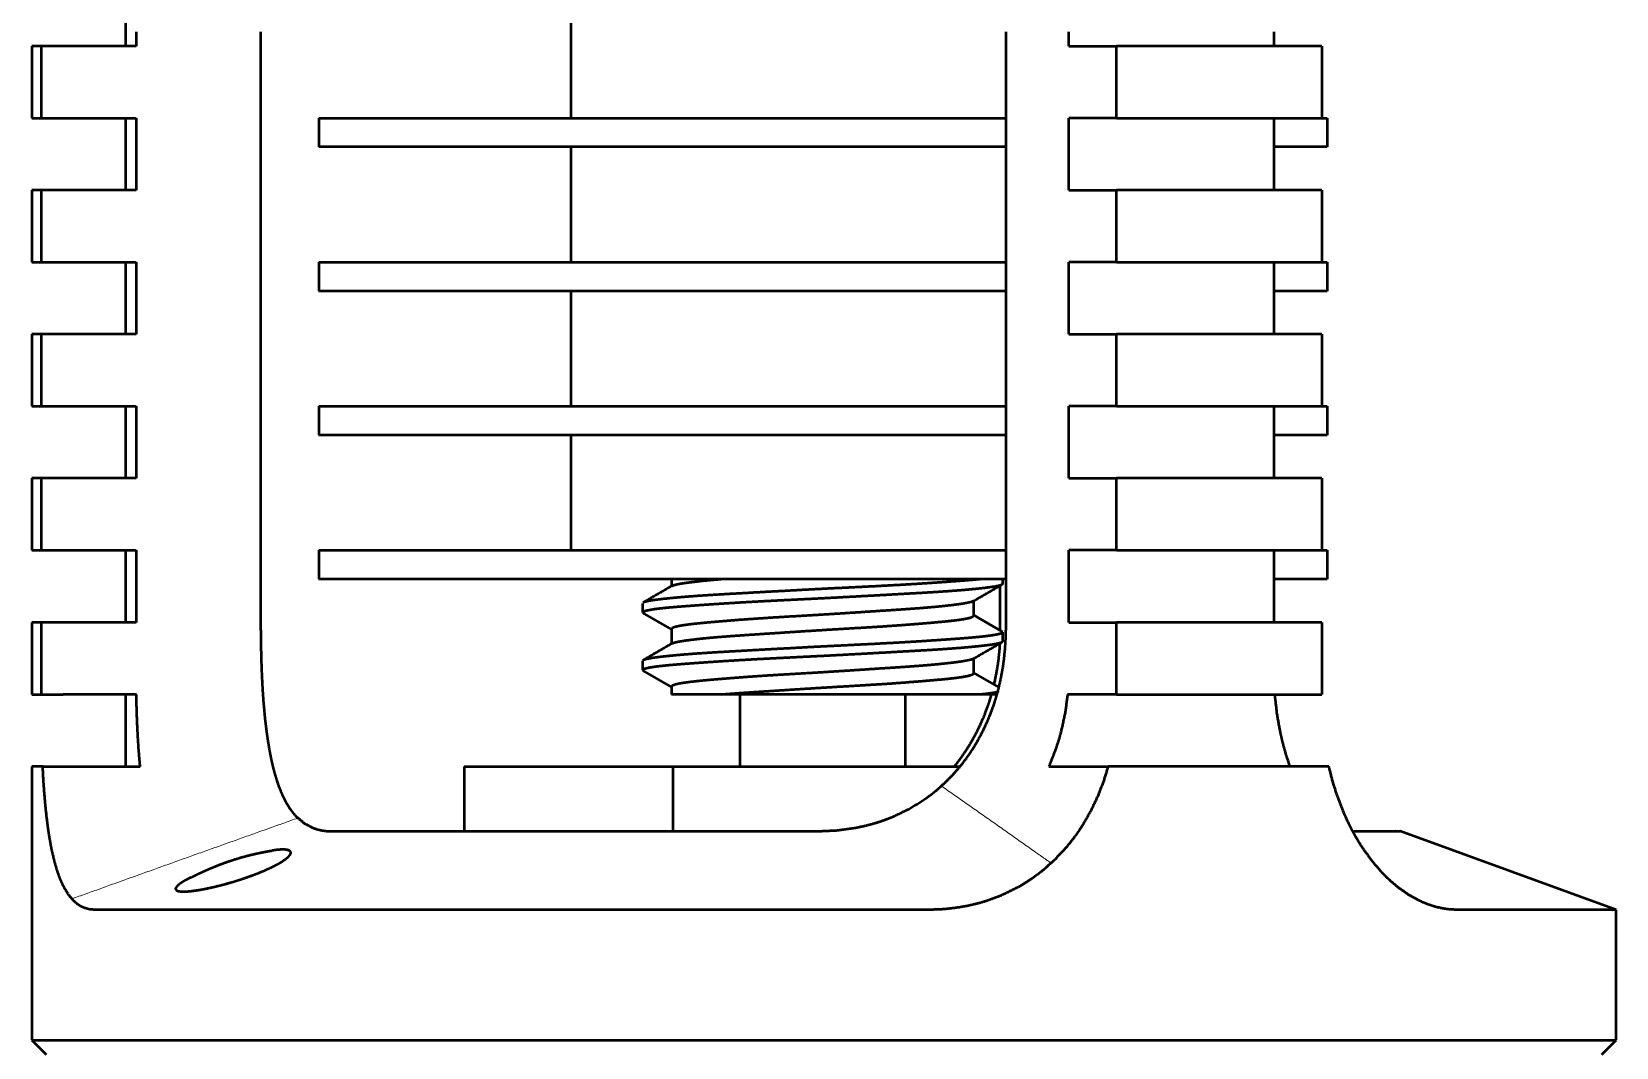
# Paper-space layout 'Layout1' of a CAD drawing. Header units: millimetres. Extents: x 69 to 348, y 30 to 269.
# Drawn here: x 304.22 to 348.22, y 156.63 to 184.83 of the extents above; entities that cross this region are included whole.
import ezdxf

# ---------------------------------------------------------------- set-up
doc = ezdxf.new("R2010")
doc.units = ezdxf.units.MM
doc.layers.add('170', color=7, linetype='Continuous', true_color=0xffffff)

psp = doc.layouts.get("Layout1")

# ---------------------------------------------------------------- linework, layer by layer
at = {"layer": '170', "color": 155, "linetype": 'Continuous', "lineweight": 50}
for p, q in [((306.819, 186.429), (306.819, 184.429)), ((319.189, 185.629), (319.189, 182.429)), ((307.119, 184.829), (307.119, 184.429)), ((310.58, 168.21), (310.58, 184.829)), ((331.268, 184.829), (331.268, 168.21)), ((333.015, 184.429), (333.015, 184.829)), ((338.713, 184.829), (338.713, 184.429)), ((304.219, 184.429), (304.219, 182.429)), ((304.485, 184.429), (304.485, 182.429)), ((307.119, 184.429), (304.485, 184.429)), ((333.015, 184.429), (334.343, 184.429)), ((334.343, 182.429), (334.343, 184.429)), ((340.042, 184.429), (340.042, 182.429)), ((304.485, 182.429), (307.119, 182.429)), ((306.819, 182.429), (306.819, 180.429)), ((307.119, 182.429), (307.119, 180.429)), ((312.189, 182.429), (312.189, 181.629)), ((334.343, 182.429), (333.015, 182.429)), ((333.015, 180.429), (333.015, 182.429)), ((338.713, 182.429), (338.713, 180.429)), ((340.189, 182.429), (340.189, 181.629)), ((319.189, 181.629), (319.189, 178.429)), ((304.219, 180.429), (304.219, 178.429)), ((304.485, 180.429), (304.485, 178.429)), ((307.119, 180.429), (304.485, 180.429)), ((333.015, 180.429), (334.343, 180.429)), ((334.343, 178.429), (334.343, 180.429)), ((340.042, 180.429), (340.042, 178.429)), ((304.485, 178.429), (307.119, 178.429)), ((306.819, 178.429), (306.819, 176.429)), ((307.119, 178.429), (307.119, 176.429)), ((312.189, 178.429), (312.189, 177.629)), ((334.343, 178.429), (333.015, 178.429)), ((333.015, 176.429), (333.015, 178.429)), ((338.713, 178.429), (338.713, 176.429)), ((340.189, 178.429), (340.189, 177.629)), ((319.189, 177.629), (319.189, 174.429)), ((304.219, 176.429), (304.219, 174.429)), ((304.485, 176.429), (304.485, 174.429)), ((307.119, 176.429), (304.485, 176.429)), ((333.015, 176.429), (334.343, 176.429)), ((334.343, 174.429), (334.343, 176.429)), ((340.042, 176.429), (340.042, 174.429)), ((304.485, 174.429), (307.119, 174.429)), ((306.819, 174.429), (306.819, 172.429)), ((307.119, 174.429), (307.119, 172.429)), ((312.189, 174.429), (312.189, 173.629)), ((334.343, 174.429), (333.015, 174.429)), ((333.015, 172.429), (333.015, 174.429)), ((338.713, 174.429), (338.713, 172.429)), ((340.189, 174.429), (340.189, 173.629)), ((319.189, 173.629), (319.189, 170.429)), ((304.219, 172.429), (304.219, 170.429)), ((304.485, 172.429), (304.485, 170.429)), ((307.119, 172.429), (304.485, 172.429)), ((333.015, 172.429), (334.343, 172.429)), ((334.343, 170.429), (334.343, 172.429)), ((340.042, 172.429), (340.042, 170.429)), ((304.485, 170.429), (307.119, 170.429)), ((306.819, 170.429), (306.819, 168.429)), ((307.119, 170.429), (307.119, 168.429)), ((312.189, 170.429), (312.189, 169.629)), ((333.015, 168.429), (333.015, 170.429)), ((334.343, 170.429), (333.015, 170.429)), ((338.713, 170.429), (338.713, 168.429)), ((340.189, 170.429), (340.189, 169.629)), ((321.98, 169.629), (321.98, 169.431)), ((331.109, 168.21), (331.109, 169.45)), ((331.18, 169.502), (331.18, 169.629)), ((330.38, 168.618), (330.38, 169.028)), ((321.18, 168.956), (321.18, 168.702)), ((321.182, 168.69), (321.98, 168.228)), ((331.174, 168.17), (330.38, 168.631)), ((304.219, 168.429), (304.219, 166.429)), ((304.485, 168.429), (304.485, 166.429)), ((307.119, 168.429), (304.485, 168.429)), ((321.98, 168.241), (321.98, 167.831)), ((331.18, 167.902), (331.18, 168.156)), ((333.015, 168.429), (334.343, 168.429)), ((334.343, 166.429), (334.343, 168.429)), ((340.042, 168.429), (340.042, 166.429)), ((321.18, 167.356), (321.18, 167.102)), ((330.38, 167.018), (330.38, 167.428)), ((321.182, 167.09), (321.98, 166.628)), ((331.073, 166.629), (330.38, 167.031)), ((304.485, 166.429), (305.088, 166.429)), ((306.819, 166.429), (306.819, 164.429)), ((321.98, 166.641), (321.98, 166.429)), ((323.88, 166.429), (323.88, 164.429)), ((328.48, 164.429), (328.48, 166.429)), ((334.343, 166.429), (334.039, 166.429)), ((304.219, 164.429), (304.219, 156.829)), ((316.229, 164.429), (316.229, 162.629)), ((322.028, 162.629), (322.028, 164.429)), ((322.028, 164.429), (329.989, 164.429)), ((348.219, 160.445), (342.219, 162.629)), ((348.219, 156.829), (348.219, 160.445)), ((304.219, 156.829), (304.619, 156.429)), ((347.819, 156.429), (348.219, 156.829))]:
    psp.add_line(p, q, dxfattribs=at)
for points in [[(304.485, 184.429), (304.219, 184.429)], [(304.219, 182.429), (304.485, 182.429)], [(340.042, 182.429), (340.189, 182.429)], [(304.485, 180.429), (304.219, 180.429)], [(304.219, 178.429), (304.485, 178.429)], [(340.042, 178.429), (340.189, 178.429)], [(304.485, 176.429), (304.219, 176.429)], [(304.219, 174.429), (304.485, 174.429)], [(340.042, 174.429), (340.189, 174.429)], [(304.485, 172.429), (304.219, 172.429)], [(304.219, 170.429), (304.485, 170.429)], [(340.042, 170.429), (340.189, 170.429)], [(322.01, 169.448), (321.187, 168.971)], [(330.349, 169.01), (331.172, 169.487)], [(304.485, 168.429), (304.219, 168.429)], [(322.012, 167.849), (321.189, 167.372)], [(330.343, 167.407), (331.167, 167.884)], [(304.219, 166.429), (304.485, 166.429)], [(307.125, 166.429), (305.088, 166.429)], [(331.031, 166.429), (330.602, 166.429)], [(334.039, 166.429), (332.982, 166.429)], [(304.526, 164.429), (304.219, 164.429)], [(304.526, 164.429), (307.231, 164.429)], [(332.46, 164.429), (334.107, 164.429)], [(337.318, 164.429), (334.107, 164.429)], [(340.239, 164.429), (337.318, 164.429)]]:
    psp.add_open_spline(points, degree=1, dxfattribs=at)
for points, knots in [([(340.042, 184.429), (338.257, 184.429), (334.343, 184.429)], [0, 0, 0.313188, 1, 1]), ([(312.189, 182.429), (312.599, 182.429), (313.807, 182.429), (315.74, 182.429), (318.286, 182.429), (321.296, 182.429), (322.92, 182.429), (326.288, 182.429), (329.651, 182.429), (331.268, 182.429)], [0, 0, 0.021515, 0.0848, 0.186142, 0.3196, 0.477347, 0.562478, 0.739016, 0.915246, 1, 1]), ([(334.343, 182.429), (336.351, 182.429), (340.042, 182.429)], [0, 0, 0.352357, 1, 1]), ([(331.268, 181.629), (327.983, 181.629), (324.593, 181.629), (322.92, 181.629), (319.744, 181.629), (316.945, 181.629), (314.689, 181.629), (313.107, 181.629), (312.292, 181.629), (312.189, 181.629)], [0, 0, 0.172178, 0.349869, 0.437522, 0.604012, 0.750694, 0.868964, 0.951887, 0.994601, 1, 1]), ([(340.189, 181.629), (340.022, 181.629), (338.713, 181.629)], [0, 0, 0.112885, 1, 1]), ([(340.042, 180.429), (338.257, 180.429), (334.343, 180.429)], [0, 0, 0.313188, 1, 1]), ([(312.189, 178.429), (312.599, 178.429), (313.107, 178.429), (314.689, 178.429), (316.945, 178.429), (319.744, 178.429), (322.92, 178.429), (326.288, 178.429), (329.651, 178.429), (331.268, 178.429)], [0, 0, 0.021515, 0.048113, 0.131036, 0.249306, 0.395988, 0.562478, 0.739016, 0.915246, 1, 1]), ([(334.343, 178.429), (336.351, 178.429), (340.042, 178.429)], [0, 0, 0.352357, 1, 1]), ([(331.268, 177.629), (327.983, 177.629), (324.593, 177.629), (322.92, 177.629), (319.744, 177.629), (316.945, 177.629), (314.689, 177.629), (313.107, 177.629), (312.292, 177.629), (312.189, 177.629)], [0, 0, 0.172178, 0.349869, 0.437522, 0.604012, 0.750694, 0.868964, 0.951887, 0.994601, 1, 1]), ([(340.189, 177.629), (339.526, 177.629), (338.713, 177.629)], [0, 0, 0.448893, 1, 1]), ([(340.042, 176.429), (338.257, 176.429), (334.343, 176.429)], [0, 0, 0.313188, 1, 1]), ([(312.189, 174.429), (312.599, 174.429), (313.107, 174.429), (314.689, 174.429), (316.945, 174.429), (319.744, 174.429), (322.92, 174.429), (326.288, 174.429), (329.651, 174.429), (331.268, 174.429)], [0, 0, 0.021515, 0.048113, 0.131036, 0.249306, 0.395988, 0.562478, 0.739016, 0.915246, 1, 1]), ([(334.343, 174.429), (336.351, 174.429), (340.042, 174.429)], [0, 0, 0.352357, 1, 1]), ([(331.268, 173.629), (327.983, 173.629), (324.593, 173.629), (322.92, 173.629), (319.744, 173.629), (316.945, 173.629), (314.689, 173.629), (313.107, 173.629), (312.292, 173.629), (312.189, 173.629)], [0, 0, 0.172178, 0.349869, 0.437522, 0.604012, 0.750694, 0.868964, 0.951887, 0.994601, 1, 1]), ([(340.189, 173.629), (340.022, 173.629), (338.713, 173.629)], [0, 0, 0.112885, 1, 1]), ([(340.042, 172.429), (338.257, 172.429), (334.343, 172.429)], [0, 0, 0.313188, 1, 1]), ([(312.189, 170.429), (312.599, 170.429), (313.807, 170.429), (315.74, 170.429), (318.286, 170.429), (321.296, 170.429), (322.92, 170.429), (326.288, 170.429), (329.651, 170.429), (331.268, 170.429)], [0, 0, 0.021515, 0.0848, 0.186142, 0.3196, 0.477347, 0.562478, 0.739016, 0.915246, 1, 1]), ([(334.343, 170.429), (336.351, 170.429), (340.042, 170.429)], [0, 0, 0.352357, 1, 1]), ([(331.268, 169.629), (327.983, 169.629), (324.593, 169.629), (322.92, 169.629), (319.744, 169.629), (316.945, 169.629), (314.689, 169.629), (313.107, 169.629), (312.292, 169.629), (312.189, 169.629)], [0, 0, 0.172178, 0.349869, 0.437522, 0.604012, 0.750694, 0.868964, 0.951887, 0.994601, 1, 1]), ([(322.002, 169.444), (322.025, 169.455), (322.042, 169.461), (322.061, 169.467), (322.16, 169.491), (322.298, 169.515), (322.339, 169.521), (322.382, 169.528), (322.428, 169.534), (322.475, 169.54), (322.577, 169.553), (322.687, 169.566), (322.805, 169.579), (322.931, 169.592), (323.065, 169.605), (323.208, 169.617), (323.245, 169.621), (323.282, 169.624), (323.351, 169.629)], [0, 0, 0.018673, 0.031479, 0.045971, 0.121056, 0.223932, 0.254052, 0.285946, 0.319631, 0.354942, 0.430043, 0.511134, 0.598159, 0.691104, 0.790001, 0.894921, 0.922108, 0.94961, 1, 1]), ([(330.601, 169.629), (330.59, 169.628), (330.469, 169.616), (330.339, 169.604), (330.198, 169.592), (330.048, 169.58), (329.888, 169.568), (329.674, 169.553), (329.585, 169.546), (329.447, 169.537), (329.354, 169.53), (329.161, 169.517), (328.961, 169.504), (328.755, 169.491), (328.542, 169.478), (328.432, 169.472), (328.321, 169.465), (328.096, 169.453), (327.867, 169.441), (327.635, 169.428), (327.399, 169.417), (327.161, 169.405), (326.674, 169.381), (326.427, 169.369), (326.18, 169.356)], [0, 0, 0.002463, 0.029918, 0.059575, 0.091406, 0.125419, 0.161622, 0.210008, 0.230249, 0.261344, 0.282564, 0.326163, 0.371303, 0.417974, 0.466195, 0.490892, 0.515984, 0.566991, 0.618736, 0.671204, 0.724393, 0.778303, 0.888301, 0.944079, 1, 1]), ([(326.18, 169.102), (326.427, 169.115), (326.671, 169.128), (327.154, 169.154), (327.63, 169.18), (327.747, 169.187), (327.864, 169.193), (328.094, 169.206), (328.537, 169.231), (328.749, 169.243), (328.956, 169.254), (329.157, 169.266), (329.255, 169.272), (329.352, 169.278), (329.538, 169.291), (329.716, 169.303), (329.884, 169.316), (330.044, 169.328), (330.194, 169.341), (330.336, 169.355), (330.37, 169.358), (330.403, 169.361), (330.436, 169.364), (330.468, 169.368), (330.53, 169.374), (330.59, 169.381), (330.7, 169.393), (330.799, 169.406), (330.887, 169.418), (330.964, 169.43), (330.998, 169.436), (331.029, 169.442), (331.058, 169.448), (331.084, 169.454), (331.126, 169.466), (331.156, 169.478), (331.174, 169.49), (331.18, 169.502), (331.18, 169.502)], [0, 0, 0.049102, 0.097799, 0.193994, 0.288592, 0.311989, 0.335278, 0.38108, 0.469174, 0.511493, 0.552658, 0.592662, 0.612226, 0.631474, 0.668642, 0.70401, 0.737602, 0.769425, 0.799481, 0.827749, 0.834537, 0.841209, 0.847759, 0.854178, 0.866589, 0.87844, 0.900483, 0.92033, 0.937996, 0.953478, 0.960398, 0.966765, 0.972575, 0.97781, 0.986506, 0.992922, 0.99723, 0.999961, 1, 1]), ([(340.189, 169.629), (340.022, 169.629), (338.713, 169.629)], [0, 0, 0.112885, 1, 1]), ([(321.18, 168.702), (321.204, 168.728), (321.217, 168.734), (321.234, 168.741), (321.253, 168.748), (321.276, 168.754), (321.329, 168.767), (321.394, 168.78), (321.471, 168.793), (321.559, 168.806), (321.607, 168.812), (321.658, 168.818), (321.685, 168.821), (321.713, 168.824), (321.741, 168.827), (321.769, 168.83), (321.891, 168.843), (322.021, 168.854), (322.162, 168.866), (322.312, 168.878), (322.472, 168.89), (322.686, 168.906), (322.775, 168.912), (322.913, 168.922), (323.006, 168.928), (323.199, 168.941), (323.399, 168.954), (323.605, 168.967), (323.818, 168.98), (323.928, 168.987), (324.038, 168.993), (324.151, 168.999), (324.264, 169.006), (324.493, 169.018), (324.725, 169.03), (324.96, 169.042), (325.199, 169.054), (325.686, 169.078), (325.933, 169.09), (326.18, 169.102)], [0, 0, 0.00693, 0.009928, 0.013478, 0.017573, 0.022224, 0.033179, 0.04636, 0.061769, 0.079435, 0.089125, 0.099394, 0.104746, 0.110237, 0.115849, 0.121589, 0.145765, 0.171876, 0.19991, 0.229862, 0.261741, 0.304346, 0.322169, 0.349551, 0.368237, 0.40663, 0.446379, 0.487477, 0.52994, 0.551687, 0.573783, 0.596154, 0.6187, 0.664265, 0.710468, 0.757305, 0.804773, 0.901636, 0.950757, 1, 1]), ([(326.18, 169.356), (325.933, 169.344), (325.446, 169.317), (324.967, 169.291), (324.672, 169.275), (324.554, 169.269), (324.38, 169.259), (324.042, 169.24), (323.611, 169.216), (323.404, 169.204), (323.203, 169.192), (323.105, 169.186), (323.008, 169.18), (322.822, 169.168), (322.644, 169.156), (322.476, 169.143), (322.316, 169.13), (322.166, 169.117), (322.024, 169.104), (321.99, 169.101), (321.957, 169.097), (321.924, 169.094), (321.892, 169.091), (321.83, 169.084), (321.77, 169.078), (321.66, 169.065), (321.561, 169.053), (321.473, 169.041), (321.396, 169.028), (321.362, 169.022), (321.331, 169.016), (321.302, 169.01), (321.276, 169.005), (321.234, 168.993), (321.204, 168.981), (321.199, 168.978)], [0, 0, 0.049403, 0.146986, 0.242963, 0.302126, 0.325619, 0.360502, 0.428287, 0.514595, 0.55601, 0.596257, 0.615939, 0.635299, 0.672698, 0.708279, 0.742072, 0.774091, 0.80433, 0.83277, 0.839594, 0.846307, 0.852896, 0.859354, 0.871841, 0.883763, 0.90594, 0.925907, 0.94368, 0.959256, 0.966215, 0.97262, 0.978469, 0.983737, 0.992486, 0.998936, 1, 1]), ([(330.357, 169.014), (330.335, 169.004), (330.318, 168.998), (330.299, 168.992), (330.2, 168.968), (330.062, 168.944), (330.021, 168.937), (329.978, 168.931), (329.932, 168.925), (329.885, 168.918), (329.783, 168.905), (329.673, 168.893), (329.555, 168.88), (329.429, 168.867), (329.295, 168.854), (329.152, 168.841), (329.115, 168.838), (329.078, 168.835), (329.04, 168.832), (329.002, 168.829), (328.924, 168.822), (328.846, 168.816), (328.684, 168.804), (328.516, 168.792), (328.343, 168.78), (328.163, 168.768), (327.979, 168.756), (327.789, 168.744), (327.004, 168.692), (326.595, 168.666), (326.388, 168.653), (326.18, 168.64)], [0, 0, 0.005892, 0.010053, 0.014762, 0.039163, 0.072589, 0.082371, 0.092738, 0.103683, 0.115151, 0.139558, 0.165906, 0.194181, 0.224381, 0.256514, 0.290609, 0.299438, 0.308374, 0.317397, 0.326504, 0.344982, 0.363802, 0.402476, 0.442504, 0.483893, 0.526654, 0.570799, 0.616041, 0.803431, 0.900954, 0.950415, 1, 1]), ([(326.18, 168.64), (325.767, 168.616), (325.161, 168.58), (324.962, 168.568), (324.765, 168.556), (324.668, 168.55), (324.572, 168.543), (324.2, 168.518), (323.848, 168.493), (323.763, 168.486), (323.679, 168.48), (323.638, 168.476), (323.556, 168.47), (323.516, 168.466), (323.359, 168.454), (323.21, 168.441), (322.934, 168.416), (322.689, 168.392), (322.632, 168.386), (322.578, 168.38), (322.526, 168.374), (322.476, 168.368), (322.383, 168.356), (322.3, 168.343), (322.226, 168.331), (322.162, 168.318), (322.133, 168.312), (322.106, 168.305), (322.082, 168.299), (322.061, 168.292), (322, 168.266), (321.98, 168.24), (321.98, 168.24)], [0, 0, 0.097619, 0.24104, 0.288049, 0.334646, 0.357653, 0.380359, 0.468304, 0.551648, 0.571763, 0.591588, 0.601393, 0.62078, 0.630342, 0.667459, 0.70278, 0.768107, 0.826336, 0.839783, 0.852732, 0.865133, 0.876972, 0.899006, 0.918865, 0.936561, 0.952106, 0.959073, 0.965496, 0.971374, 0.976691, 0.992273, 0.999956, 1, 1]), ([(326.18, 168.218), (326.593, 168.243), (327.199, 168.279), (327.398, 168.291), (327.595, 168.303), (327.692, 168.309), (327.788, 168.315), (328.16, 168.34), (328.512, 168.366), (328.597, 168.373), (328.681, 168.379), (328.763, 168.386), (328.844, 168.392), (329.001, 168.405), (329.15, 168.418), (329.426, 168.442), (329.671, 168.466), (329.728, 168.472), (329.782, 168.478), (329.834, 168.484), (329.884, 168.49), (329.977, 168.503), (330.06, 168.515), (330.134, 168.528), (330.198, 168.54), (330.227, 168.547), (330.254, 168.553), (330.278, 168.56), (330.299, 168.566), (330.36, 168.593), (330.38, 168.618), (330.38, 168.618)], [0, 0, 0.097622, 0.24104, 0.288047, 0.334643, 0.35765, 0.38036, 0.468303, 0.551645, 0.57176, 0.591589, 0.611121, 0.630337, 0.667458, 0.702779, 0.76811, 0.826336, 0.839779, 0.852732, 0.865128, 0.876971, 0.899005, 0.918864, 0.936564, 0.952109, 0.959071, 0.965494, 0.971377, 0.976693, 0.99227, 0.999956, 1, 1]), ([(310.58, 168.21), (310.581, 167.939), (310.585, 167.67), (310.591, 167.403), (310.6, 167.137), (310.611, 166.873), (310.625, 166.612), (310.633, 166.482), (310.642, 166.352), (310.651, 166.223), (310.662, 166.095), (310.685, 165.843), (310.712, 165.597), (310.742, 165.358), (310.776, 165.125), (310.814, 164.898), (310.856, 164.678), (310.879, 164.57), (310.904, 164.464), (310.916, 164.412), (310.929, 164.361), (310.943, 164.31), (310.956, 164.26), (311.014, 164.066), (311.076, 163.883), (311.144, 163.712), (311.217, 163.552), (311.297, 163.403), (311.383, 163.266), (311.428, 163.202), (311.475, 163.142), (311.523, 163.085), (311.572, 163.032), (311.784, 162.853), (312.018, 162.727), (312.049, 162.715), (312.081, 162.703), (312.112, 162.693), (312.144, 162.683), (312.209, 162.667), (312.274, 162.653), (312.409, 162.635), (312.549, 162.629)], [0, 0, 0.042003, 0.083724, 0.125166, 0.166331, 0.207223, 0.24784, 0.268048, 0.288186, 0.308259, 0.328188, 0.367372, 0.405654, 0.443051, 0.479565, 0.515202, 0.549966, 0.567022, 0.583862, 0.592195, 0.60044, 0.608587, 0.61664, 0.647945, 0.677838, 0.706396, 0.733697, 0.759841, 0.784936, 0.797088, 0.808922, 0.820453, 0.831716, 0.874664, 0.915925, 0.921083, 0.926242, 0.9314, 0.93656, 0.946903, 0.957306, 0.978384, 1, 1]), ([(322.004, 167.845), (322.025, 167.855), (322.042, 167.861), (322.061, 167.867), (322.16, 167.891), (322.298, 167.915), (322.339, 167.921), (322.382, 167.928), (322.428, 167.934), (322.475, 167.94), (322.577, 167.953), (322.687, 167.966), (322.805, 167.979), (322.931, 167.992), (323.065, 168.005), (323.208, 168.017), (323.245, 168.021), (323.282, 168.024), (323.32, 168.027), (323.358, 168.03), (323.436, 168.036), (323.514, 168.042), (323.676, 168.054), (323.844, 168.066), (324.017, 168.078), (324.196, 168.09), (324.381, 168.102), (324.571, 168.115), (325.356, 168.166), (325.765, 168.192), (325.972, 168.205), (326.18, 168.218)], [0, 0, 0.005591, 0.009753, 0.014464, 0.038867, 0.072305, 0.082089, 0.092461, 0.103409, 0.114881, 0.139295, 0.165652, 0.193932, 0.224142, 0.256285, 0.290387, 0.299223, 0.308162, 0.317184, 0.326298, 0.344782, 0.363608, 0.40229, 0.442331, 0.483733, 0.526504, 0.570663, 0.615921, 0.803372, 0.900922, 0.950399, 1, 1]), ([(326.021, 162.629), (326.561, 162.653), (327.093, 162.725), (327.356, 162.781), (327.616, 162.85), (327.681, 162.869), (327.746, 162.89), (327.81, 162.911), (327.874, 162.933), (328, 162.98), (328.124, 163.029), (328.604, 163.26), (329.055, 163.544), (329.109, 163.583), (329.163, 163.623), (329.217, 163.664), (329.27, 163.706), (329.373, 163.791), (329.474, 163.879), (329.667, 164.062), (329.85, 164.255), (330.022, 164.457), (330.184, 164.67), (330.223, 164.724), (330.261, 164.779), (330.298, 164.835), (330.335, 164.891), (330.407, 165.005), (330.475, 165.12), (330.603, 165.355), (330.719, 165.595), (330.824, 165.841), (330.918, 166.092), (330.961, 166.22), (331.001, 166.349), (331.038, 166.479), (331.073, 166.61), (331.133, 166.872), (331.182, 167.136), (331.22, 167.402), (331.247, 167.67), (331.263, 167.939), (331.268, 168.21)], [0, 0, 0.062968, 0.125525, 0.156828, 0.188255, 0.196144, 0.204039, 0.211918, 0.219778, 0.235444, 0.251048, 0.313074, 0.375123, 0.382926, 0.390744, 0.398581, 0.406419, 0.422044, 0.437611, 0.468627, 0.499574, 0.530548, 0.561641, 0.569446, 0.577264, 0.585099, 0.592939, 0.608581, 0.624186, 0.65532, 0.68642, 0.717564, 0.748819, 0.764508, 0.780251, 0.79601, 0.811737, 0.843096, 0.874389, 0.905674, 0.937003, 0.968428, 1, 1]), ([(331.18, 168.156), (331.156, 168.131), (331.143, 168.124), (331.126, 168.118), (331.107, 168.111), (331.084, 168.104), (331.031, 168.091), (330.966, 168.078), (330.889, 168.066), (330.801, 168.053), (330.753, 168.047), (330.701, 168.04), (330.675, 168.037), (330.647, 168.034), (330.619, 168.031), (330.59, 168.028), (330.469, 168.016), (330.339, 168.004), (330.198, 167.992), (330.048, 167.98), (329.888, 167.968), (329.674, 167.953), (329.585, 167.946), (329.447, 167.937), (329.353, 167.93), (329.161, 167.917), (328.961, 167.904), (328.755, 167.891), (328.542, 167.878), (328.432, 167.872), (328.321, 167.865), (328.096, 167.853), (327.867, 167.841), (327.635, 167.828), (327.399, 167.817), (327.161, 167.805), (326.674, 167.781), (326.427, 167.769), (326.18, 167.756)], [0, 0, 0.006932, 0.009934, 0.013483, 0.017578, 0.022229, 0.033188, 0.046368, 0.061777, 0.079446, 0.089137, 0.099401, 0.104753, 0.110244, 0.115861, 0.1216, 0.145779, 0.17189, 0.19992, 0.22987, 0.261753, 0.304361, 0.32218, 0.349566, 0.368251, 0.406642, 0.446391, 0.487488, 0.52995, 0.551697, 0.573793, 0.618708, 0.664272, 0.710478, 0.757314, 0.804781, 0.901642, 0.950762, 1, 1]), ([(340.042, 168.429), (338.257, 168.429), (334.343, 168.429)], [0, 0, 0.313188, 1, 1]), ([(326.18, 167.756), (325.933, 167.744), (325.446, 167.717), (324.967, 167.691), (324.672, 167.675), (324.554, 167.669), (324.38, 167.659), (324.042, 167.64), (323.611, 167.616), (323.404, 167.604), (323.203, 167.592), (323.105, 167.586), (323.008, 167.58), (322.822, 167.568), (322.644, 167.556), (322.476, 167.543), (322.316, 167.53), (322.166, 167.517), (322.024, 167.504), (321.99, 167.501), (321.957, 167.497), (321.924, 167.494), (321.892, 167.491), (321.83, 167.484), (321.77, 167.478), (321.66, 167.465), (321.561, 167.453), (321.473, 167.441), (321.396, 167.428), (321.362, 167.422), (321.331, 167.416), (321.302, 167.41), (321.276, 167.405), (321.234, 167.393), (321.204, 167.381), (321.201, 167.379)], [0, 0, 0.049425, 0.14705, 0.243065, 0.302258, 0.325757, 0.360655, 0.428469, 0.514816, 0.556248, 0.596512, 0.616203, 0.635572, 0.672983, 0.70858, 0.742391, 0.77442, 0.804672, 0.833124, 0.839951, 0.846667, 0.85326, 0.85972, 0.872213, 0.88414, 0.906327, 0.926299, 0.944079, 0.959662, 0.966624, 0.973035, 0.978883, 0.984153, 0.992905, 0.999359, 1, 1]), ([(326.18, 167.502), (326.427, 167.515), (326.914, 167.541), (327.393, 167.567), (327.688, 167.584), (327.806, 167.59), (327.864, 167.593), (328.094, 167.606), (328.537, 167.631), (328.749, 167.643), (328.956, 167.654), (329.157, 167.666), (329.255, 167.672), (329.352, 167.678), (329.538, 167.691), (329.716, 167.703), (329.884, 167.716), (330.044, 167.728), (330.194, 167.741), (330.336, 167.755), (330.37, 167.758), (330.403, 167.761), (330.436, 167.764), (330.468, 167.768), (330.53, 167.774), (330.59, 167.781), (330.7, 167.793), (330.799, 167.806), (330.887, 167.818), (330.964, 167.83), (330.998, 167.836), (331.029, 167.842), (331.058, 167.848), (331.084, 167.854), (331.126, 167.866), (331.156, 167.878), (331.174, 167.89), (331.18, 167.902), (331.18, 167.902)], [0, 0, 0.049105, 0.146099, 0.241497, 0.300303, 0.323654, 0.335281, 0.381078, 0.469172, 0.511491, 0.552655, 0.592663, 0.612223, 0.631471, 0.668639, 0.704006, 0.737599, 0.769421, 0.799477, 0.827745, 0.834533, 0.841205, 0.847755, 0.854174, 0.866585, 0.878436, 0.900479, 0.920325, 0.937991, 0.953473, 0.960394, 0.96676, 0.972574, 0.97781, 0.986506, 0.992921, 0.99723, 0.999961, 1, 1]), ([(331.099, 167.843), (331.087, 167.67), (331.06, 167.403), (331.022, 167.137), (330.937, 166.708)], [0, 0, 0.150862, 0.385013, 0.618709, 1, 1]), ([(321.18, 167.102), (321.204, 167.128), (321.217, 167.134), (321.234, 167.141), (321.253, 167.148), (321.276, 167.154), (321.329, 167.167), (321.394, 167.18), (321.471, 167.193), (321.559, 167.206), (321.607, 167.212), (321.658, 167.218), (321.685, 167.221), (321.713, 167.224), (321.741, 167.227), (321.769, 167.23), (321.891, 167.243), (322.021, 167.254), (322.162, 167.266), (322.312, 167.278), (322.472, 167.29), (322.642, 167.303), (322.73, 167.309), (322.821, 167.315), (323.006, 167.328), (323.199, 167.341), (323.399, 167.354), (323.605, 167.367), (323.818, 167.38), (323.928, 167.387), (324.038, 167.393), (324.151, 167.399), (324.264, 167.406), (324.493, 167.418), (324.725, 167.43), (324.96, 167.442), (325.199, 167.454), (325.686, 167.478), (325.933, 167.49), (326.18, 167.502)], [0, 0, 0.006933, 0.009931, 0.01348, 0.017576, 0.022227, 0.033182, 0.046362, 0.061776, 0.079442, 0.089132, 0.099396, 0.104749, 0.11024, 0.115857, 0.121596, 0.145772, 0.171883, 0.199913, 0.229865, 0.261744, 0.295587, 0.313222, 0.331218, 0.368244, 0.406637, 0.446383, 0.487485, 0.529947, 0.551691, 0.573787, 0.596157, 0.618703, 0.664268, 0.710471, 0.757308, 0.804781, 0.901639, 0.950761, 1, 1]), ([(330.351, 167.411), (330.335, 167.404), (330.318, 167.398), (330.299, 167.392), (330.2, 167.368), (330.062, 167.344), (330.021, 167.337), (329.978, 167.331), (329.932, 167.325), (329.885, 167.318), (329.783, 167.305), (329.673, 167.293), (329.555, 167.28), (329.429, 167.267), (329.295, 167.254), (329.152, 167.241), (329.115, 167.238), (329.078, 167.235), (329.04, 167.232), (329.002, 167.229), (328.924, 167.222), (328.846, 167.216), (328.684, 167.204), (328.516, 167.192), (328.343, 167.18), (328.164, 167.168), (327.979, 167.156), (327.789, 167.144), (327.004, 167.092), (326.595, 167.066), (326.388, 167.053), (326.18, 167.04)], [0, 0, 0.004327, 0.008494, 0.01321, 0.037645, 0.071124, 0.080925, 0.09131, 0.102267, 0.113758, 0.138198, 0.164592, 0.192908, 0.223155, 0.255338, 0.289487, 0.298335, 0.307284, 0.316318, 0.325444, 0.34395, 0.3628, 0.40153, 0.441626, 0.48308, 0.525904, 0.570118, 0.615432, 0.803122, 0.900798, 0.950337, 1, 1]), ([(326.18, 167.04), (325.864, 167.021), (325.243, 166.985), (324.938, 166.966), (324.787, 166.957), (324.639, 166.948), (324.493, 166.938), (324.35, 166.929), (324.073, 166.909), (323.807, 166.889), (323.678, 166.879), (323.553, 166.869), (323.431, 166.859), (323.313, 166.85), (323.092, 166.831), (322.888, 166.812), (322.792, 166.803), (322.701, 166.794), (322.615, 166.784), (322.534, 166.775), (322.388, 166.756), (322.263, 166.737), (322.161, 166.718), (322.08, 166.698), (322.023, 166.678), (321.99, 166.658), (321.98, 166.64)], [0, 0, 0.074818, 0.221641, 0.293646, 0.329296, 0.364475, 0.398968, 0.43278, 0.498384, 0.561306, 0.591752, 0.621508, 0.650383, 0.6782, 0.730696, 0.779054, 0.801677, 0.823261, 0.843784, 0.863114, 0.897879, 0.927541, 0.952161, 0.97171, 0.98601, 0.995168, 1, 1]), ([(326.18, 166.618), (326.593, 166.643), (327.199, 166.679), (327.398, 166.691), (327.595, 166.703), (327.788, 166.715), (328.16, 166.74), (328.512, 166.766), (328.597, 166.773), (328.681, 166.779), (328.763, 166.786), (328.844, 166.792), (329.001, 166.805), (329.15, 166.818), (329.426, 166.842), (329.671, 166.866), (329.728, 166.872), (329.782, 166.878), (329.834, 166.884), (329.884, 166.89), (329.977, 166.903), (330.06, 166.915), (330.134, 166.928), (330.198, 166.94), (330.227, 166.947), (330.254, 166.953), (330.278, 166.96), (330.299, 166.966), (330.36, 166.993), (330.38, 167.018), (330.38, 167.018)], [0, 0, 0.097621, 0.241038, 0.288045, 0.334646, 0.380358, 0.468301, 0.551642, 0.571762, 0.591585, 0.611117, 0.630338, 0.667454, 0.702775, 0.768105, 0.826336, 0.839779, 0.852732, 0.865127, 0.876971, 0.899004, 0.918863, 0.936564, 0.952108, 0.95907, 0.965493, 0.971375, 0.976692, 0.992269, 0.999954, 1, 1]), ([(307.231, 164.429), (307.209, 164.669), (307.19, 164.911), (307.174, 165.157), (307.16, 165.406), (307.138, 165.912), (307.125, 166.429)], [0, 0, 0.120057, 0.241546, 0.364451, 0.488756, 0.741557, 1, 1]), ([(323.35, 166.429), (322.14, 166.429), (321.98, 166.429)], [0, 0, 0.883006, 1, 1]), ([(323.35, 166.429), (323.649, 166.452), (323.968, 166.475), (324.134, 166.486), (324.306, 166.497), (324.482, 166.509), (324.662, 166.521), (325.03, 166.545), (325.596, 166.582), (325.887, 166.6), (326.082, 166.612), (326.18, 166.618)], [0, 0, 0.105809, 0.218433, 0.277274, 0.337812, 0.400071, 0.463833, 0.593668, 0.793849, 0.896393, 0.965434, 1, 1]), ([(330.602, 166.429), (330.294, 166.429), (329.945, 166.429), (329.755, 166.429), (329.501, 166.429), (329.395, 166.429), (329.233, 166.429), (328.897, 166.429), (328.425, 166.429), (328.179, 166.429), (328.054, 166.429), (327.927, 166.429), (327.672, 166.429), (327.156, 166.429), (326.632, 166.429), (326.5, 166.429), (326.433, 166.429), (326.235, 166.429), (325.844, 166.429), (325.334, 166.429), (325.023, 166.429), (324.9, 166.429), (324.718, 166.429), (324.6, 166.429), (324.148, 166.429), (323.729, 166.429), (323.63, 166.429), (323.581, 166.429), (323.44, 166.429), (323.35, 166.429)], [0, 0, 0.042449, 0.090575, 0.116816, 0.151757, 0.166374, 0.188767, 0.235135, 0.300153, 0.334034, 0.351319, 0.368792, 0.403955, 0.475119, 0.54742, 0.565683, 0.574841, 0.602214, 0.65613, 0.726359, 0.7693, 0.786269, 0.811287, 0.827603, 0.889999, 0.947749, 0.961422, 0.968112, 0.987561, 1, 1]), ([(330.864, 166.428), (330.842, 166.352), (330.802, 166.223), (330.758, 166.095), (330.664, 165.843), (330.559, 165.597), (330.443, 165.358), (330.316, 165.125), (330.177, 164.898), (330.027, 164.678), (329.948, 164.57), (329.865, 164.464), (329.836, 164.429)], [0, 0, 0.034824, 0.094594, 0.154338, 0.273115, 0.391143, 0.508687, 0.626019, 0.743423, 0.861218, 0.920371, 0.979757, 1, 1]), ([(331.059, 166.498), (331.049, 166.495), (330.967, 166.478), (330.865, 166.462), (330.743, 166.445), (330.602, 166.429)], [0, 0, 0.023044, 0.204874, 0.427949, 0.692698, 1, 1]), ([(332.982, 166.429), (332.912, 165.912), (332.802, 165.406), (332.732, 165.157), (332.652, 164.911), (332.561, 164.669), (332.46, 164.429)], [0, 0, 0.251634, 0.501074, 0.625487, 0.749962, 0.874715, 1, 1]), ([(334.343, 166.429), (336.351, 166.429), (340.042, 166.429)], [0, 0, 0.352357, 1, 1]), ([(339.158, 164.429), (339.078, 164.669), (339.006, 164.911), (338.942, 165.157), (338.886, 165.406), (338.797, 165.912), (338.74, 166.429)], [0, 0, 0.123255, 0.24678, 0.370689, 0.495096, 0.745836, 1, 1]), ([(305.975, 160.445), (305.807, 160.462), (305.649, 160.513), (305.573, 160.551), (305.5, 160.598), (305.43, 160.654), (305.362, 160.72), (305.235, 160.877), (305.12, 161.067), (305.067, 161.175), (305.017, 161.291), (304.993, 161.352), (304.969, 161.415), (304.947, 161.48), (304.924, 161.547), (304.843, 161.834), (304.772, 162.145), (304.741, 162.31), (304.711, 162.48), (304.697, 162.568), (304.684, 162.657), (304.671, 162.748), (304.659, 162.84), (304.615, 163.216), (304.579, 163.607), (304.549, 164.011), (304.526, 164.429)], [0, 0, 0.037116, 0.073564, 0.092118, 0.111176, 0.130973, 0.151719, 0.196118, 0.244966, 0.271327, 0.299084, 0.313514, 0.328322, 0.34352, 0.359104, 0.424514, 0.494643, 0.531498, 0.569563, 0.589051, 0.608847, 0.628958, 0.649331, 0.732694, 0.818944, 0.908042, 1, 1]), ([(316.229, 164.429), (316.753, 164.429), (317.394, 164.429), (319.351, 164.429), (322.028, 164.429)], [0, 0, 0.090237, 0.200802, 0.538337, 1, 1]), ([(334.107, 164.429), (333.978, 164.012), (333.821, 163.607), (333.637, 163.217), (333.425, 162.841), (333.367, 162.749), (333.307, 162.658), (333.246, 162.569), (333.183, 162.481), (333.052, 162.311), (332.916, 162.146), (332.624, 161.836), (332.306, 161.552), (332.222, 161.485), (332.137, 161.419), (332.05, 161.356), (331.961, 161.294), (331.781, 161.177), (331.597, 161.069), (331.215, 160.878), (330.817, 160.722), (330.715, 160.688), (330.612, 160.656), (330.507, 160.627), (330.402, 160.6), (330.191, 160.552), (329.977, 160.513), (329.547, 160.462), (329.11, 160.445)], [0, 0, 0.06338, 0.126187, 0.188743, 0.251392, 0.267125, 0.28287, 0.298572, 0.314216, 0.345358, 0.376348, 0.438088, 0.49991, 0.515444, 0.531019, 0.546656, 0.562302, 0.593452, 0.624453, 0.68626, 0.748263, 0.76386, 0.779507, 0.795223, 0.810978, 0.842444, 0.873856, 0.936719, 1, 1]), ([(343.799, 160.445), (343.532, 160.462), (343.26, 160.513), (343.124, 160.551), (342.986, 160.598), (342.848, 160.654), (342.709, 160.72), (342.434, 160.877), (342.166, 161.067), (342.035, 161.175), (341.905, 161.291), (341.841, 161.352), (341.778, 161.415), (341.715, 161.48), (341.653, 161.547), (341.413, 161.834), (341.189, 162.145), (341.083, 162.31), (340.982, 162.48), (340.933, 162.568), (340.884, 162.657), (340.837, 162.748), (340.791, 162.84), (340.621, 163.216), (340.473, 163.607), (340.345, 164.011), (340.239, 164.429)], [0, 0, 0.046845, 0.095013, 0.119814, 0.145191, 0.171238, 0.198024, 0.253285, 0.310692, 0.340335, 0.370664, 0.386102, 0.401732, 0.41756, 0.433583, 0.498794, 0.565708, 0.599877, 0.634558, 0.652098, 0.669779, 0.687606, 0.705539, 0.777717, 0.850719, 0.924743, 1, 1]), ([(312.549, 162.629), (313.707, 162.629), (316.601, 162.629), (320.108, 162.629), (324.004, 162.629), (326.021, 162.629)], [0, 0, 0.085969, 0.300819, 0.56112, 0.850296, 1, 1]), ([(340.934, 162.629), (342.074, 162.629), (342.219, 162.629)], [0, 0, 0.887538, 1, 1]), ([(308.632, 161.342), (308.558, 161.304), (308.49, 161.267), (308.458, 161.249), (308.429, 161.231), (308.4, 161.214), (308.374, 161.197), (308.327, 161.164), (308.288, 161.133), (308.257, 161.105), (308.234, 161.078), (308.226, 161.065), (308.22, 161.053), (308.216, 161.042), (308.214, 161.031), (308.218, 161.012), (308.23, 160.995), (308.234, 160.991), (308.239, 160.988), (308.245, 160.984), (308.251, 160.981), (308.265, 160.975), (308.281, 160.97), (308.32, 160.962), (308.368, 160.957), (308.394, 160.956), (308.424, 160.955), (308.439, 160.955), (308.455, 160.955), (308.471, 160.956), (308.488, 160.956), (308.559, 160.96), (308.637, 160.967), (308.679, 160.972), (308.722, 160.978), (308.767, 160.984), (308.814, 160.991), (308.91, 161.007), (309.011, 161.025), (309.063, 161.036), (309.117, 161.047), (309.171, 161.058), (309.226, 161.071), (309.338, 161.097), (309.451, 161.125), (309.566, 161.155), (309.682, 161.187), (309.799, 161.221), (309.914, 161.257), (310.029, 161.293), (310.142, 161.331), (310.198, 161.351), (310.254, 161.371), (310.309, 161.391), (310.363, 161.41), (310.468, 161.451), (310.57, 161.492), (310.62, 161.512), (310.669, 161.533), (310.717, 161.554), (310.763, 161.575), (310.852, 161.616), (310.936, 161.657), (311.014, 161.697), (311.086, 161.737), (311.121, 161.757), (311.153, 161.777), (311.184, 161.796), (311.212, 161.815), (311.265, 161.852), (311.309, 161.887), (311.329, 161.904), (311.347, 161.921), (311.363, 161.937), (311.376, 161.953), (311.397, 161.982), (311.41, 162.01), (311.414, 162.034), (311.409, 162.056), (311.404, 162.066), (311.396, 162.075), (311.385, 162.084), (311.373, 162.091), (311.342, 162.103), (311.301, 162.112), (311.29, 162.114), (311.278, 162.116), (311.265, 162.117), (311.252, 162.118), (311.225, 162.119), (311.195, 162.12), (311.13, 162.118), (311.058, 162.112), (311.019, 162.108), (310.978, 162.103), (310.936, 162.097), (310.892, 162.091)], [0, 0, 0.018134, 0.034976, 0.042909, 0.050512, 0.057766, 0.064619, 0.077068, 0.087887, 0.097124, 0.104819, 0.108112, 0.111041, 0.113646, 0.115995, 0.120276, 0.124792, 0.126068, 0.127423, 0.12886, 0.130392, 0.13372, 0.137431, 0.146084, 0.156477, 0.162354, 0.168703, 0.172054, 0.175515, 0.17907, 0.182726, 0.198312, 0.215449, 0.224601, 0.234149, 0.244091, 0.254367, 0.275702, 0.298088, 0.309667, 0.321509, 0.333624, 0.345955, 0.370996, 0.396476, 0.42239, 0.448748, 0.47527, 0.501646, 0.527869, 0.553941, 0.566931, 0.579838, 0.592576, 0.605145, 0.629767, 0.653721, 0.665447, 0.677009, 0.688399, 0.699558, 0.721001, 0.741313, 0.76051, 0.77858, 0.787192, 0.795466, 0.803354, 0.81087, 0.824781, 0.837228, 0.842906, 0.848223, 0.853177, 0.857747, 0.865698, 0.872234, 0.877681, 0.882592, 0.8851, 0.887755, 0.890629, 0.893788, 0.901141, 0.910122, 0.912644, 0.915285, 0.918041, 0.920915, 0.926972, 0.933432, 0.947589, 0.963419, 0.971969, 0.980949, 0.990316, 1, 1]), ([(308.632, 161.342), (308.742, 161.396), (308.86, 161.453), (308.923, 161.483), (308.987, 161.512), (309.021, 161.527), (309.054, 161.542), (309.088, 161.557), (309.123, 161.572), (309.264, 161.632), (309.41, 161.69), (309.485, 161.719), (309.561, 161.747), (309.638, 161.775), (309.716, 161.802), (309.871, 161.852), (310.027, 161.899), (310.105, 161.921), (310.183, 161.942), (310.222, 161.952), (310.261, 161.962), (310.299, 161.972), (310.337, 161.981), (310.486, 162.015), (310.628, 162.044), (310.663, 162.051), (310.697, 162.057), (310.731, 162.064), (310.765, 162.069), (310.829, 162.081), (310.892, 162.091)], [0, 0, 0.051437, 0.10649, 0.135316, 0.165019, 0.180195, 0.195583, 0.211194, 0.226963, 0.291031, 0.356732, 0.390193, 0.424082, 0.458388, 0.492824, 0.561321, 0.629398, 0.663292, 0.697086, 0.713926, 0.730652, 0.747186, 0.763552, 0.827243, 0.888148, 0.902939, 0.917542, 0.931956, 0.946122, 0.973614, 1, 1]), ([(329.11, 160.445), (324.719, 160.445), (320.387, 160.445), (316.288, 160.445), (312.584, 160.445), (309.425, 160.445), (308.09, 160.445), (305.975, 160.445)], [0, 0, 0.189823, 0.37706, 0.554243, 0.714302, 0.850853, 0.908569, 1, 1]), ([(348.219, 160.445), (348.092, 160.445), (347.085, 160.445), (345.117, 160.445), (343.799, 160.445)], [0, 0, 0.02872, 0.256596, 0.701877, 1, 1]), ([(304.219, 156.829), (304.342, 156.829), (305.317, 156.829), (307.224, 156.829)], [0, 0, 0.04089, 0.365397, 1, 1]), ([(307.224, 156.829), (308.385, 156.829), (311.196, 156.829), (314.568, 156.829), (318.375, 156.829), (320.397, 156.829), (324.587, 156.829), (328.837, 156.829), (330.935, 156.829), (334.98, 156.829), (338.698, 156.829), (341.95, 156.829), (344.614, 156.829), (346.591, 156.829), (347.298, 156.829), (348.116, 156.829), (348.219, 156.829)], [0, 0, 0.028328, 0.096894, 0.179144, 0.272006, 0.321346, 0.423536, 0.527213, 0.578398, 0.677068, 0.767757, 0.847079, 0.912072, 0.960308, 0.977554, 0.997493, 1, 1])]:
    psp.add_open_spline(points, degree=1, knots=knots, dxfattribs=at)
at = {"layer": '170', "color": 155, "linetype": 'Continuous', "lineweight": 13}
for points, knots in [([(332.523, 161.741), (332.227, 161.951), (330.854, 162.922), (329.48, 163.884)], [0, 0, 0.097545, 0.549259, 1, 1]), ([(311.609, 162.995), (308.47, 161.876), (305.333, 160.751)], [0, 0, 0.499999, 1, 1])]:
    psp.add_open_spline(points, degree=1, knots=knots, dxfattribs=at)

doc.saveas('drawing.dxf')
